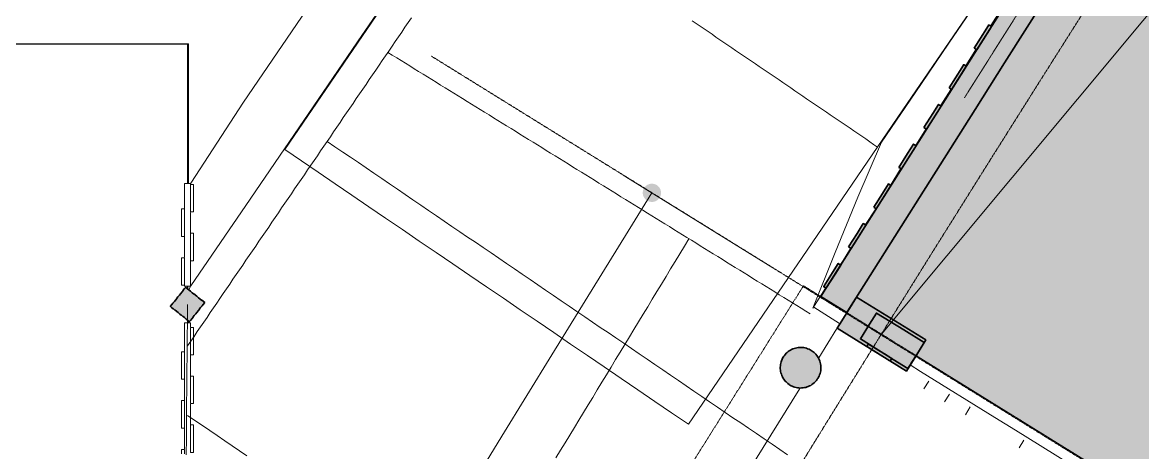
# Model space of a CAD drawing. Header units: millimetres. Extents: x -31757 to 121236, y -27283 to 63658.
# Drawn here: x 24432 to 29935, y 10895 to 13011 of the extents above; entities that cross this region are included whole.
import ezdxf

# ---------------------------------------------------------------- set-up
doc = ezdxf.new("R2010")
doc.units = ezdxf.units.MM
for name, pattern in [('DASHDOT', [3.556, 2.54, -0.508, 0, -0.508]), ('DASHED', [1.524, 1.27, -0.254]), ('PHANTOM', [6.35, 3.175, -0.635, 0.635, -0.635, 0.635, -0.635])]:
    doc.linetypes.add(name, pattern=pattern)
for name, color, linetype, lineweight in [('01_切断（構造・壁）', 7, 'Continuous', 35), ('03_切断（ガラス）', 5, 'Continuous', 13), ('06_部屋の色', 8, 'Continuous', 0), ('07_切断（建具）', 7, 'Continuous', 18), ('10_見えがかり', 7, 'Continuous', 13), ('13_見えがかり（窓台・隠れた窓）', 7, 'DASHED', 9), ('20_上部（屋根の外形・梁）', 8, 'PHANTOM', 9), ('30_敷地・外構', 8, 'Continuous', 9), ('40_通り芯', 1, 'DASHDOT', 9), ('50_寸法', 3, 'Continuous', 9)]:
    doc.layers.add(name, color=color, linetype=linetype, lineweight=lineweight)

msp = doc.modelspace()

# ---------------------------------------------------------------- hatches: boundary and pattern name
at = {"layer": '01_切断（構造・壁）'}
for points in [[(38613.7, 26665.3), (38678.3, 26616.1), (38733, 26574.5), (38733, 26574.5), (38733, 26574.5), (38711.9, 26546.7), (38642.8, 26455.9), (38111.1, 25735.7), (37966.3, 25539.6), (37942, 25506.7), (37591.3, 25031.7), (37591.3, 25031.7), (37591.3, 25031.7), (37561.2, 24990.9), (37560, 24989.3), (36859.2, 24040.1), (36626, 23714.4), (36345, 23321.7), (36244.2, 23181), (36184.3, 23097.3), (35846.6, 22625.6), (35846.6, 22625.6), (35846.6, 22625.6), (35815.2, 22581.8), (35798, 22557.8), (35111.2, 21598.4), (34614.1, 20882.1), (34461.4, 20662.1), (34136.3, 20193.6), (34136.3, 20193.6), (34136.3, 20193.6), (34071.8, 20100.7), (33399.1, 19131.4), (32924.9, 18426.3), (32894.8, 18381.6), (32784.1, 18216.9), (32637.1, 17998.3), (32476.3, 17759.3), (32381.7, 17618.7), (32013.6, 17071.3), (31723.3, 16639.6), (31270.9, 15945.3), (31226.7, 15877.4), (31140.9, 15745.7), (30849.5, 15298.5), (30844.1, 15290.2), (30728.2, 15112.2), (30254.2, 14384.8), (30084.1, 14123.7), (29801.3, 13675.4), (29652.8, 13439.9), (29532.6, 13249.3), (29532.5, 13249.3), (29490.2, 13182.2), (29256.5, 12811.8), (29256.5, 12811.8), (29256.5, 12811.8), (29111.6, 12582.1), (28495.5, 11605.5), (28481.9, 11583.8), (28481.9, 11583.8), (28481.9, 11583.8), (28427.5, 11617.6), (28354.4, 11662.9), (28368, 11684.5), (28816.2, 12394.9), (28984.4, 12661.5), (29129.7, 12891.8), (29284.1, 13136.6), (29405.7, 13329.3), (29498.3, 13476.2), (29525.9, 13520), (29957.8, 14204.5), (29957.8, 14204.5), (29957.8, 14204.5), (29957.8, 14204.5), (29957.8, 14204.5), (30602.3, 15193.9), (30723.9, 15380.4), (30825.5, 15536.5), (31015.3, 15827.7), (31073.9, 15917.7), (31145.4, 16027.5), (31492.1, 16559.6), (31598.2, 16722.4), (31728.7, 16916.5), (32257.1, 17702.2), (32308.6, 17778.7), (32351.9, 17843.1), (32488.4, 18046.1), (32659.7, 18300.7), (32800.6, 18510.3), (33061.9, 18898.8), (33275.2, 19216), (33788.6, 19955.7), (33948.5, 20186.1), (33960.8, 20203.9), (34013.1, 20279.2), (34338.2, 20747.7), (34359.3, 20778), (34491, 20967.9), (34645.2, 21190), (34988.6, 21684.8), (35206.5, 21989.2), (35675.9, 22644.9), (35694.8, 22671.3), (35724.7, 22713), (36062.4, 23184.7), (36223.2, 23409.3), (36737.9, 24128.3), (37439.2, 25078.2), (37453.9, 25098.1), (37470.7, 25120.8), (37676.4, 25399.5), (37821.3, 25595.8), (37990.5, 25825), (38522.8, 26545.9), (38592.4, 26637.4), (38613.7, 26665.3), (38613.7, 26665.3)], [(29107.4, 12884.7), (29169.4, 12982.9), (29179.4, 12998.8), (29181.2, 12997.7), (29192.1, 12990.8), (29182.1, 12974.9), (29120.1, 12876.6), (29118.3, 12877.8)], [(28984.1, 12689.1), (29046.1, 12787.4), (29056.1, 12803.3), (29057.9, 12802.2), (29068.8, 12795.3), (29058.8, 12779.4), (28996.8, 12681.1), (28995, 12682.3)], [(28860.7, 12493.6), (28904, 12562.3), (28932.8, 12607.8), (28937.8, 12604.6), (28945.4, 12599.8), (28916.7, 12554.3), (28873.4, 12485.6), (28868.4, 12488.8)], [(28737.4, 12298.1), (28780.2, 12366), (28809.4, 12412.3), (28814.5, 12409.1), (28822.1, 12404.3), (28792.9, 12358), (28750.1, 12290.1), (28744.9, 12293.4)], [(28614.1, 12102.6), (28656.4, 12169.8), (28686.1, 12216.8), (28691.3, 12213.5), (28698.8, 12208.8), (28669.1, 12161.8), (28626.7, 12094.6), (28621.5, 12097.9)], [(28490.7, 11907.1), (28532.6, 11973.5), (28562.8, 12021.3), (28568, 12018), (28575.4, 12013.3), (28545.3, 11965.5), (28503.4, 11899.1), (28498.1, 11902.5)], [(28411.4, 11781.3), (28439.4, 11825.8), (28444.8, 11822.4), (28452.1, 11817.8), (28424.1, 11773.3), (28382.7, 11707.8), (28380.1, 11703.6), (28374.7, 11707), (28367.4, 11711.6), (28370.1, 11715.8)], [(25166.9, 11607.6), (25165.3, 11608.9), (25159.1, 11613.8), (25160.3, 11615.4), (25165.3, 11621.7), (25166.6, 11623.2), (25171.5, 11629.5), (25172.8, 11631.1), (25177.8, 11637.3), (25179, 11638.9), (25184, 11645.1), (25185.2, 11646.7), (25190.2, 11653), (25191.5, 11654.5), (25196.4, 11660.8), (25197.7, 11662.4), (25202.7, 11668.6), (25203.9, 11670.2), (25208.9, 11676.5), (25210.1, 11678), (25215.1, 11684.3), (25216.4, 11685.8), (25221.3, 11692.1), (25222.6, 11693.7), (25227.6, 11699.9), (25228.8, 11701.5), (25233.8, 11707.8), (25235.4, 11706.5), (25241.6, 11701.5), (25243.2, 11700.3), (25249.4, 11695.3), (25251, 11694.1), (25257.3, 11689.1), (25258.8, 11687.8), (25265.1, 11682.9), (25266.7, 11681.6), (25272.9, 11676.6), (25274.5, 11675.4), (25280.7, 11670.4), (25282.3, 11669.2), (25288.6, 11664.2), (25290.1, 11662.9), (25296.4, 11658), (25298, 11656.7), (25304.2, 11651.7), (25305.8, 11650.5), (25312, 11645.5), (25313.6, 11644.3), (25319.9, 11639.3), (25321.4, 11638), (25327.7, 11633.1), (25326.5, 11631.5), (25321.5, 11625.2), (25320.2, 11623.7), (25315.2, 11617.4), (25314, 11615.8), (25309, 11609.6), (25307.8, 11608), (25302.8, 11601.8), (25301.6, 11600.2), (25296.6, 11593.9), (25295.3, 11592.4), (25290.3, 11586.1), (25289.1, 11584.5), (25284.1, 11578.3), (25282.9, 11576.7), (25277.9, 11570.4), (25276.7, 11568.9), (25271.7, 11562.6), (25270.4, 11561.1), (25265.4, 11554.8), (25264.2, 11553.2), (25259.2, 11547), (25258, 11545.4), (25253, 11539.1), (25251.4, 11540.4), (25245.2, 11545.4), (25243.6, 11546.6), (25237.3, 11551.6), (25235.8, 11552.8), (25229.5, 11557.8), (25228, 11559.1), (25221.7, 11564), (25220.1, 11565.3), (25213.9, 11570.3), (25212.3, 11571.5), (25206, 11576.5), (25204.5, 11577.7), (25198.2, 11582.7), (25196.6, 11584), (25190.4, 11588.9), (25188.8, 11590.2), (25182.6, 11595.2), (25181, 11596.4), (25174.7, 11601.4), (25173.2, 11602.6)], [(28434.5, 11507.3), (28456.8, 11543.3), (28529.4, 11660.3), (28869.3, 11449.3), (28828.4, 11383.3), (28774.4, 11296.4)], [(28710.3, 11353.6), (28682.1, 11371.1), (28548.5, 11453.9), (28549.2, 11455), (28593.7, 11526.8), (28627.6, 11581.4), (28627.6, 11581.4), (28627.6, 11581.4), (28761.1, 11498.6), (28861, 11436.6), (28861.3, 11436.4), (28825, 11378), (28797.8, 11334.2), (28794.1, 11328.2), (28782.2, 11309), (28782.2, 11309), (28782.2, 11309)], [(28340, 11260.2), (28336.9, 11255.7), (28333.1, 11250.3), (28329.4, 11246.3), (28325, 11241.4), (28320.7, 11237.6), (28315.5, 11233.1), (28310.6, 11229.8), (28304.7, 11225.9), (28299.2, 11223.2), (28292.6, 11220), (28286.7, 11218.1), (28279.7, 11215.7), (28273.5, 11214.6), (28266.1, 11213.2), (28259.9, 11213), (28252.4, 11212.6), (28246.2, 11213.2), (28238.8, 11213.9), (28232.9, 11215.3), (28225.7, 11216.9), (28220.2, 11219), (28213.5, 11221.5), (28208.5, 11224.2), (28202.4, 11227.4), (28197.9, 11230.6), (28192.6, 11234.3), (28188.5, 11238), (28183.6, 11242.4), (28179.8, 11246.7), (28175.3, 11251.9), (28172.1, 11256.8), (28168.1, 11262.7), (28165.5, 11268.2), (28162.2, 11274.8), (28160.3, 11280.7), (28158, 11287.7), (28156.8, 11293.9), (28155.5, 11301.3), (28155.2, 11307.5), (28154.8, 11315), (28155.4, 11321.2), (28156.1, 11328.6), (28157.5, 11334.6), (28159.1, 11341.7), (28161.2, 11347.2), (28163.7, 11353.9), (28166.4, 11358.9), (28169.6, 11365), (28172.8, 11369.5), (28176.6, 11374.9), (28180.2, 11378.9), (28184.6, 11383.8), (28188.9, 11387.6), (28194.1, 11392.1), (28199, 11395.4), (28205, 11399.3), (28210.4, 11402), (28217, 11405.2), (28222.9, 11407.1), (28229.9, 11409.5), (28236.1, 11410.6), (28243.5, 11412), (28249.8, 11412.2), (28257.3, 11412.6), (28263.4, 11412), (28270.8, 11411.3), (28276.8, 11409.9), (28283.9, 11408.3), (28289.4, 11406.2), (28296.1, 11403.7), (28301.1, 11401), (28307.2, 11397.8), (28311.7, 11394.6), (28317.1, 11390.9), (28321.1, 11387.2), (28326, 11382.8), (28329.8, 11378.5), (28334.3, 11373.3), (28337.6, 11368.4), (28341.5, 11362.5), (28344.2, 11357), (28347.4, 11350.4), (28349.3, 11344.5), (28351.7, 11337.5), (28352.8, 11331.3), (28354.2, 11323.9), (28354.5, 11317.7), (28354.8, 11310.2), (28354.2, 11304), (28353.5, 11296.6), (28352.1, 11290.6), (28350.5, 11283.5), (28348.4, 11278), (28345.9, 11271.3), (28343.2, 11266.3)], [(28580.7, 11416.3), (28580.2, 11416.7), (28584, 11422.8), (28588.1, 11429.4), (28588.6, 11429.1), (28648, 11392.3), (28653.2, 11389), (28658.7, 11385.6), (28664.2, 11382.2), (28669.6, 11378.8), (28674.8, 11375.6), (28679.8, 11372.5), (28684.3, 11369.7), (28688.4, 11367.2), (28692, 11365), (28695, 11363.1), (28697.3, 11361.7), (28699, 11360.6), (28700, 11360), (28700.4, 11359.8), (28702.8, 11358.3), (28699.4, 11352.8), (28694.9, 11345.5), (28692.5, 11347), (28692.1, 11347.2), (28691.1, 11347.9), (28689.4, 11348.9), (28687, 11350.4), (28684.1, 11352.2), (28680.5, 11354.4), (28676.4, 11357), (28671.9, 11359.8), (28666.9, 11362.9), (28661.7, 11366.1), (28656.3, 11369.4), (28650.8, 11372.9), (28645.3, 11376.3), (28640, 11379.5)]]:
    msp.add_hatch(color=7, dxfattribs=at).paths.add_polyline_path(points)
at = {"layer": '06_部屋の色', "true_color": 0xd8ccb8}
msp.add_hatch(color=8, dxfattribs=at).paths.add_polyline_path([(30824.6, 15270.2), (31123, 15727.5), (31422.6, 16183.9), (31723.3, 16639.6), (33224.3, 15646.1), (32926.1, 15194.4), (32629.2, 14741.9), (32333.5, 14288.6), (32038.9, 13834.6), (31745.6, 13379.7), (31453.5, 12924.1), (31162.6, 12467.7), (30873, 12010.5), (30584.5, 11552.6), (30297.3, 11093.9), (30011.2, 10634.4), (28481.9, 11583.6), (28770.4, 12047.1), (29060.2, 12509.9), (29351.2, 12971.9), (29643.4, 13433.1), (29936.9, 13893.6), (30231.6, 14353.2), (30527.5, 14812.1)])
at = {"layer": '50_寸法'}
for points in [[(27559.6, 12144.9), (27553.5, 12138.5), (27546.2, 12133.5), (27538.1, 12130), (27529.5, 12128.2), (27520.7, 12128), (27512, 12129.6), (27503.8, 12132.9), (27496.4, 12137.7), (27490, 12143.8), (27485, 12151.1), (27481.5, 12159.2), (27479.7, 12167.8), (27479.5, 12176.6), (27481.1, 12185.3), (27484.4, 12193.5), (27489.2, 12200.9), (27495.3, 12207.2), (27502.6, 12212.2), (27510.7, 12215.7), (27519.3, 12217.6), (27528.1, 12217.7), (27536.8, 12216.1), (27545, 12212.9), (27552.4, 12208.1), (27558.7, 12202), (27563.7, 12194.7), (27567.2, 12186.6), (27569.1, 12178), (27569.2, 12169.2), (27567.6, 12160.5), (27564.4, 12152.3)], [(28687.1, 11450.3), (28681, 11444), (28673.7, 11438.9), (28665.6, 11435.4), (28657, 11433.6), (28648.2, 11433.5), (28639.5, 11435), (28631.3, 11438.3), (28623.9, 11443.1), (28617.5, 11449.2), (28612.5, 11456.5), (28609, 11464.6), (28607.2, 11473.2), (28607, 11482), (28608.6, 11490.7), (28611.9, 11498.9), (28616.7, 11506.3), (28622.8, 11512.6), (28630.1, 11517.7), (28638.2, 11521.2), (28646.8, 11523), (28655.6, 11523.1), (28664.3, 11521.6), (28672.5, 11518.3), (28679.9, 11513.5), (28686.2, 11507.4), (28691.3, 11500.1), (28694.8, 11492), (28696.6, 11483.4), (28696.7, 11474.6), (28695.2, 11465.9), (28691.9, 11457.7)]]:
    msp.add_hatch(color=7, dxfattribs=at).paths.add_polyline_path(points)

# ---------------------------------------------------------------- linework, layer by layer
at = {"layer": '01_切断（構造・壁）'}
for points in [[(29490.2, 13182.2), (29256.5, 12811.8), (29256.5, 12811.8), (29256.5, 12811.8), (29111.6, 12582.1), (28495.5, 11605.5), (28481.9, 11583.8), (28481.9, 11583.8), (28481.9, 11583.8), (28427.5, 11617.6), (28354.4, 11662.9), (28368, 11684.5), (28816.2, 12394.9), (28984.4, 12661.5), (29129.7, 12891.8), (29284.1, 13136.6)], [(29107.4, 12884.7), (29169.4, 12982.9), (29179.4, 12998.8), (29181.2, 12997.7), (29192.1, 12990.8), (29182.1, 12974.9), (29120.1, 12876.6), (29118.3, 12877.8), (29107.4, 12884.7)], [(28984.1, 12689.1), (29046.1, 12787.4), (29056.1, 12803.3), (29057.9, 12802.2), (29068.8, 12795.3), (29058.8, 12779.4), (28996.8, 12681.1), (28995, 12682.3), (28984.1, 12689.1)], [(28860.7, 12493.6), (28904, 12562.3), (28932.8, 12607.8), (28937.8, 12604.6), (28945.4, 12599.8), (28916.7, 12554.3), (28873.4, 12485.6), (28868.4, 12488.8), (28860.7, 12493.6)], [(28737.4, 12298.1), (28780.2, 12366), (28809.4, 12412.3), (28814.5, 12409.1), (28822.1, 12404.3), (28792.9, 12358), (28750.1, 12290.1), (28744.9, 12293.4), (28737.4, 12298.1)], [(28614.1, 12102.6), (28656.4, 12169.8), (28686.1, 12216.8), (28691.3, 12213.5), (28698.8, 12208.8), (28669.1, 12161.8), (28626.7, 12094.6), (28621.5, 12097.9), (28614.1, 12102.6)], [(28490.7, 11907.1), (28532.6, 11973.5), (28562.8, 12021.3), (28568, 12018), (28575.4, 12013.3), (28545.3, 11965.5), (28503.4, 11899.1), (28498.1, 11902.5), (28490.7, 11907.1)], [(28411.4, 11781.3), (28439.4, 11825.8), (28444.8, 11822.4), (28452.1, 11817.8), (28424.1, 11773.3), (28382.7, 11707.8), (28380.1, 11703.6), (28374.7, 11707), (28367.4, 11711.6), (28370.1, 11715.8), (28411.4, 11781.3)], [(25166.9, 11607.6), (25165.3, 11608.9), (25159.1, 11613.8), (25160.3, 11615.4), (25165.3, 11621.7), (25166.6, 11623.2), (25171.5, 11629.5), (25172.8, 11631.1), (25177.8, 11637.3), (25179, 11638.9), (25184, 11645.1), (25185.2, 11646.7), (25190.2, 11653), (25191.5, 11654.5), (25196.4, 11660.8), (25197.7, 11662.4), (25202.7, 11668.6), (25203.9, 11670.2), (25208.9, 11676.5), (25210.1, 11678), (25215.1, 11684.3), (25216.4, 11685.8), (25221.3, 11692.1), (25222.6, 11693.7), (25227.6, 11699.9), (25228.8, 11701.5), (25233.8, 11707.8), (25235.4, 11706.5), (25241.6, 11701.5), (25243.2, 11700.3), (25249.4, 11695.3), (25251, 11694.1), (25257.3, 11689.1), (25258.8, 11687.8), (25265.1, 11682.9), (25266.7, 11681.6), (25272.9, 11676.6), (25274.5, 11675.4), (25280.7, 11670.4), (25282.3, 11669.2), (25288.6, 11664.2), (25290.1, 11662.9), (25296.4, 11658), (25298, 11656.7), (25304.2, 11651.7), (25305.8, 11650.5), (25312, 11645.5), (25313.6, 11644.3), (25319.9, 11639.3), (25321.4, 11638), (25327.7, 11633.1), (25326.5, 11631.5), (25321.5, 11625.2), (25320.2, 11623.7), (25315.2, 11617.4), (25314, 11615.8), (25309, 11609.6), (25307.8, 11608), (25302.8, 11601.8), (25301.6, 11600.2), (25296.6, 11593.9), (25295.3, 11592.4), (25290.3, 11586.1), (25289.1, 11584.5), (25284.1, 11578.3), (25282.9, 11576.7), (25277.9, 11570.4), (25276.7, 11568.9), (25271.7, 11562.6), (25270.4, 11561.1), (25265.4, 11554.8), (25264.2, 11553.2), (25259.2, 11547), (25258, 11545.4), (25253, 11539.1), (25251.4, 11540.4), (25245.2, 11545.4), (25243.6, 11546.6), (25237.3, 11551.6), (25235.8, 11552.8), (25229.5, 11557.8), (25228, 11559.1), (25221.7, 11564), (25220.1, 11565.3), (25213.9, 11570.3), (25212.3, 11571.5), (25206, 11576.5), (25204.5, 11577.7), (25198.2, 11582.7), (25196.6, 11584), (25190.4, 11588.9), (25188.8, 11590.2), (25182.6, 11595.2), (25181, 11596.4), (25174.7, 11601.4), (25173.2, 11602.6), (25166.9, 11607.6)], [(28434.5, 11507.3), (28456.8, 11543.3), (28529.4, 11660.3), (28869.3, 11449.3), (28828.4, 11383.3), (28774.4, 11296.4), (28434.5, 11507.3)], [(28710.3, 11353.6), (28682.1, 11371.1), (28548.5, 11453.9), (28549.2, 11455), (28593.7, 11526.8), (28627.6, 11581.4), (28627.6, 11581.4), (28627.6, 11581.4), (28761.1, 11498.6), (28861, 11436.6), (28861.3, 11436.4), (28825, 11378), (28797.8, 11334.2), (28794.1, 11328.2), (28782.2, 11309), (28782.2, 11309), (28782.2, 11309), (28710.3, 11353.6)], [(28340, 11260.2), (28336.9, 11255.7), (28333.1, 11250.3), (28329.4, 11246.3), (28325, 11241.4), (28320.7, 11237.6), (28315.5, 11233.1), (28310.6, 11229.8), (28304.7, 11225.9), (28299.2, 11223.2), (28292.6, 11220), (28286.7, 11218.1), (28279.7, 11215.7), (28273.5, 11214.6), (28266.1, 11213.2), (28259.9, 11213), (28252.4, 11212.6), (28246.2, 11213.2), (28238.8, 11213.9), (28232.9, 11215.3), (28225.7, 11216.9), (28220.2, 11219), (28213.5, 11221.5), (28208.5, 11224.2), (28202.4, 11227.4), (28197.9, 11230.6), (28192.6, 11234.3), (28188.5, 11238), (28183.6, 11242.4), (28179.8, 11246.7), (28175.3, 11251.9), (28172.1, 11256.8), (28168.1, 11262.7), (28165.5, 11268.2), (28162.2, 11274.8), (28160.3, 11280.7), (28158, 11287.7), (28156.8, 11293.9), (28155.5, 11301.3), (28155.2, 11307.5), (28154.8, 11315), (28155.4, 11321.2), (28156.1, 11328.6), (28157.5, 11334.6), (28159.1, 11341.7), (28161.2, 11347.2), (28163.7, 11353.9), (28166.4, 11358.9), (28169.6, 11365), (28172.8, 11369.5), (28176.6, 11374.9), (28180.2, 11378.9), (28184.6, 11383.8), (28188.9, 11387.6), (28194.1, 11392.1), (28199, 11395.4), (28205, 11399.3), (28210.4, 11402), (28217, 11405.2), (28222.9, 11407.1), (28229.9, 11409.5), (28236.1, 11410.6), (28243.5, 11412), (28249.8, 11412.2), (28257.3, 11412.6), (28263.4, 11412), (28270.8, 11411.3), (28276.8, 11409.9), (28283.9, 11408.3), (28289.4, 11406.2), (28296.1, 11403.7), (28301.1, 11401), (28307.2, 11397.8), (28311.7, 11394.6), (28317.1, 11390.9), (28321.1, 11387.2), (28326, 11382.8), (28329.8, 11378.5), (28334.3, 11373.3), (28337.6, 11368.4), (28341.5, 11362.5), (28344.2, 11357), (28347.4, 11350.4), (28349.3, 11344.5), (28351.7, 11337.5), (28352.8, 11331.3), (28354.2, 11323.9), (28354.5, 11317.7), (28354.8, 11310.2), (28354.2, 11304), (28353.5, 11296.6), (28352.1, 11290.6), (28350.5, 11283.5), (28348.4, 11278), (28345.9, 11271.3), (28343.2, 11266.3), (28340, 11260.2)], [(28580.7, 11416.3), (28580.2, 11416.7), (28584, 11422.8), (28588.1, 11429.4), (28588.6, 11429.1), (28648, 11392.3), (28653.2, 11389), (28658.7, 11385.6), (28664.2, 11382.2), (28669.6, 11378.8), (28674.8, 11375.6), (28679.8, 11372.5), (28684.3, 11369.7), (28688.4, 11367.2), (28692, 11365), (28695, 11363.1), (28697.3, 11361.7), (28699, 11360.6), (28700, 11360), (28700.4, 11359.8), (28702.8, 11358.3), (28699.4, 11352.8), (28694.9, 11345.5), (28692.5, 11347), (28692.1, 11347.2), (28691.1, 11347.9), (28689.4, 11348.9), (28687, 11350.4), (28684.1, 11352.2), (28680.5, 11354.4), (28676.4, 11357), (28671.9, 11359.8), (28666.9, 11362.9), (28661.7, 11366.1), (28656.3, 11369.4), (28650.8, 11372.9), (28645.3, 11376.3), (28640, 11379.5), (28580.7, 11416.3)]]:
    msp.add_lwpolyline(points, dxfattribs=at)
at = {"layer": '03_切断（ガラス）'}
for points in [[(28843.5, 11294.7), (29208.9, 11068.1)], [(29761.2, 10725.5), (29310.8, 11004.8)]]:
    msp.add_lwpolyline(points, dxfattribs=at)
at = {"layer": '07_切断（建具）'}
for points in [[(28792.5, 11326.4), (28843.5, 11294.7)], [(28860.2, 11208), (28883.9, 11246.1)], [(28962.2, 11144.7), (28985.9, 11182.9)], [(29064.2, 11081.5), (29087.9, 11119.7)], [(29259.9, 11036.5), (29208.9, 11068.1)], [(29259.8, 11036.4), (29310.8, 11004.8)], [(29327.7, 10918.2), (29351.3, 10956.3)]]:
    msp.add_lwpolyline(points, dxfattribs=at)
at = {"layer": '10_見えがかり'}
for points in [[(25259.7, 12220.3), (25518.8, 12619.4), (25803.5, 13037.1), (26657.7, 14290.3), (26942.4, 14708), (27227.1, 15125.7), (27796.5, 15961.1), (28081.3, 16378.8), (28650.7, 17214.2), (28935.4, 17632), (29504.8, 18467.4), (29789.6, 18885.1), (30359, 19720.5), (30643.7, 20138.2)], [(28376.7, 11703.4), (28314.8, 11606.1), (28425.2, 11879), (28535.6, 12151.9), (28651.7, 12421.8), (28817.5, 12665.1), (28983.3, 12908.4), (29812.4, 14124.8), (29978.2, 14368.1), (30475.7, 15097.9), (30641.5, 15341.2), (30807.4, 15584.4), (31470.6, 16557.6), (31483.7, 16576.8)], [(28092.5, 15869.8), (27807.8, 15452.1), (27523.1, 15034.4), (27238.4, 14616.7), (26953.7, 14199), (26669, 13781.3), (26384.3, 13363.6), (26099.5, 12945.9), (25814.8, 12528.1), (25530.1, 12110.4), (25260.4, 11714.7)], [(29238.1, 13073.2), (29189.1, 12995.1)], [(13271.4, 12902.8), (17244.1, 12903), (18244, 12903.1), (23243.5, 12903.3), (24243.4, 12903.4), (25243.3, 12903.5), (25243.4, 12220.8)], [(25247.5, 12220.8), (25247.4, 12906.2), (14034.1, 12906.9)], [(29115.1, 12877.4), (29066.1, 12799.4)], [(28992.2, 12681.7), (28943.2, 12603.6)], [(28869.2, 12485.9), (28820.2, 12407.9)], [(28746.3, 12290.2), (28697.3, 12212.1)], [(25228.4, 12134.6), (25228.4, 12176.7), (25228.4, 12218.8), (25233.4, 12218.8), (25235.9, 12218.8), (25238.4, 12218.8), (25248.4, 12218.8), (25250.9, 12218.8), (25255.9, 12218.8), (25258.4, 12218.8), (25258.4, 12215.7)], [(25260.9, 12213.7), (25262.1, 12213.7), (25263.4, 12213.7), (25264.6, 12213.7), (25265.9, 12213.7), (25268.4, 12213.7), (25269.6, 12213.7), (25270.9, 12213.7), (25272.1, 12213.7), (25273.4, 12213.7), (25273.4, 12191.2), (25273.4, 12180), (25273.4, 12168.7), (25273.4, 12157.5), (25273.4, 12112.5), (25273.4, 12101.2), (25273.4, 12078.7), (25272.1, 12078.7), (25270.9, 12078.7), (25269.6, 12078.7), (25268.4, 12078.7), (25265.9, 12078.7), (25264.6, 12078.7), (25263.4, 12078.7), (25259.6, 12078.7), (25258.4, 12078.7), (25258.4, 12090), (25258.4, 12101.2), (25258.4, 12112.5), (25258.4, 12123.7), (25258.4, 12146.2), (25258.4, 12157.5), (25258.4, 12168.7), (25258.4, 12180), (25258.4, 12191.2), (25258.4, 12202.5), (25258.4, 12213.7), (25260.9, 12213.7)], [(25228.4, 12095.7), (25228.4, 12134.6)], [(25213.4, 12026.2), (25213.4, 12037.5), (25213.4, 12048.7), (25213.4, 12060), (25213.4, 12071.2), (25213.4, 12082.5), (25213.4, 12093.7), (25214.6, 12093.7), (25215.9, 12093.7), (25217.1, 12093.7), (25218.4, 12093.7), (25219.6, 12093.7), (25220.9, 12093.7), (25223.4, 12093.7), (25224.6, 12093.7), (25227.1, 12093.7), (25228.4, 12093.7), (25228.4, 12082.5), (25228.4, 12071.2), (25228.4, 12060), (25228.4, 12048.7), (25228.4, 12026.2), (25228.4, 12015), (25228.4, 12003.7), (25228.4, 11992.5), (25228.4, 11981.2), (25228.4, 11970), (25228.4, 11958.7), (25227.1, 11958.7), (25224.6, 11958.7), (25223.4, 11958.7), (25222.1, 11958.7), (25220.9, 11958.7), (25219.6, 11958.7), (25218.4, 11958.7), (25217.1, 11958.7), (25215.9, 11958.7), (25214.6, 11958.7), (25213.4, 11958.7), (25213.4, 11981.2), (25213.4, 11992.5), (25213.4, 12003.7), (25213.4, 12015), (25213.4, 12026.2)], [(25258.4, 12076.7), (25258.4, 12050.4), (25258.4, 12008.3), (25258.4, 11975.7)], [(28623.3, 12094.4), (28620.3, 12089.7), (28574.3, 12016.4)], [(25228.4, 11855.7), (25228.4, 11924.1), (25228.4, 11956.7)], [(25258.4, 11906.2), (25258.4, 11917.5), (25258.4, 11928.7), (25258.4, 11940), (25258.4, 11951.2), (25258.4, 11973.7), (25259.6, 11973.7), (25260.9, 11973.7), (25262.1, 11973.7), (25263.4, 11973.7), (25264.6, 11973.7), (25265.9, 11973.7), (25268.4, 11973.7), (25269.6, 11973.7), (25272.1, 11973.7), (25273.4, 11973.7), (25273.4, 11962.5), (25273.4, 11951.2), (25273.4, 11940), (25273.4, 11928.7), (25273.4, 11906.2), (25273.4, 11895), (25273.4, 11883.7), (25273.4, 11872.5), (25273.4, 11861.2), (25273.4, 11850), (25273.4, 11838.7), (25272.1, 11838.7), (25269.6, 11838.7), (25268.4, 11838.7), (25267.1, 11838.7), (25265.9, 11838.7), (25263.4, 11838.7), (25262.1, 11838.7), (25260.9, 11838.7), (25259.6, 11838.7), (25258.4, 11838.7), (25258.4, 11850), (25258.4, 11861.2), (25258.4, 11872.5), (25258.4, 11883.7), (25258.4, 11895), (25258.4, 11906.2)], [(28500.4, 11898.7), (28463.8, 11840.3), (28451.3, 11820.7)], [(25215.9, 11853.7), (25217.1, 11853.7), (25218.4, 11853.7), (25219.6, 11853.7), (25222.1, 11853.7), (25223.4, 11853.7), (25224.6, 11853.7), (25227.1, 11853.7), (25228.4, 11853.7), (25228.4, 11842.5), (25228.4, 11831.2), (25228.4, 11820), (25228.4, 11797.5), (25228.4, 11786.2), (25228.4, 11775), (25228.4, 11741.2), (25228.4, 11730), (25228.4, 11718.7), (25225.9, 11718.7), (25224.6, 11718.7), (25223.4, 11718.7), (25222.1, 11718.7), (25219.6, 11718.7), (25218.4, 11718.7), (25217.1, 11718.7), (25215.9, 11718.7), (25214.6, 11718.7), (25213.4, 11718.7), (25213.4, 11730), (25213.4, 11752.5), (25213.4, 11763.7), (25213.4, 11775), (25213.4, 11786.2), (25213.4, 11797.5), (25213.4, 11808.7), (25213.4, 11820), (25213.4, 11842.5), (25213.4, 11853.7), (25215.9, 11853.7)], [(25258.4, 11836.7), (25258.4, 11713.7), (25255.9, 11713.7), (25253.4, 11713.7), (25250.9, 11713.7), (25245.9, 11713.7), (25240.9, 11713.7), (25238.4, 11713.7), (25235.9, 11713.7), (25233.4, 11713.7), (25230.9, 11713.7), (25228.4, 11713.7), (25228.4, 11716.7)], [(25243.4, 11711.7), (25243.4, 11702.7)], [(25245.4, 11701.1), (25245.4, 11711.7)], [(25258.3, 11711.7), (25249.1, 11698.1)], [(28319.5, 11609.6), (28446.6, 11530.7)], [(25228.4, 11393), (25228.4, 11448.3), (25228.4, 11533.3), (25238.4, 11533.3)], [(25238.4, 11533.3), (25240.9, 11533.3), (25243.4, 11533.3), (25245.9, 11533.3), (25248.4, 11533.3), (25250.9, 11533.3), (25258.4, 11533.3), (25258.4, 11513)], [(25243.4, 11544.2), (25243.4, 11535.3)], [(25247.5, 11535.3), (25247.5, 11540.9)], [(25260.9, 11511), (25262.1, 11511), (25263.4, 11511), (25264.6, 11511), (25265.9, 11511), (25268.4, 11511), (25269.6, 11511), (25270.9, 11511), (25272.1, 11511), (25273.4, 11511), (25273.4, 11488.5), (25273.4, 11477.2), (25273.4, 11466), (25273.4, 11432.2), (25273.4, 11421), (25273.4, 11409.7), (25273.4, 11398.5), (25273.4, 11376), (25272.2, 11376), (25270.9, 11376), (25269.7, 11376), (25268.4, 11376), (25265.9, 11376), (25264.7, 11376), (25263.4, 11376), (25262.2, 11376), (25260.9, 11376), (25259.7, 11376), (25258.4, 11376), (25258.4, 11387.2), (25258.4, 11398.5), (25258.4, 11409.7), (25258.4, 11421), (25258.4, 11432.2), (25258.4, 11466), (25258.4, 11477.2), (25258.4, 11488.5), (25258.4, 11499.7), (25258.4, 11511), (25260.9, 11511)], [(28344, 11361.5), (28433.4, 11505.6)], [(25215.9, 11390.9), (25217.2, 11390.9), (25219.7, 11390.9), (25222.2, 11390.9), (25224.7, 11390.9), (25225.9, 11390.9), (25227.2, 11390.9), (25228.4, 11390.9), (25228.4, 11379.7), (25228.4, 11357.2), (25228.4, 11345.9), (25228.4, 11323.5), (25228.4, 11300.9), (25228.4, 11289.7), (25228.4, 11278.4), (25228.4, 11267.2), (25228.4, 11255.9), (25227.2, 11255.9), (25225.9, 11255.9), (25224.7, 11255.9), (25223.4, 11255.9), (25222.2, 11255.9), (25220.9, 11255.9), (25219.7, 11255.9), (25218.4, 11255.9), (25217.2, 11255.9), (25215.9, 11255.9), (25214.7, 11255.9), (25213.4, 11255.9), (25213.4, 11267.2), (25213.4, 11278.4), (25213.4, 11289.7), (25213.4, 11300.9), (25213.4, 11334.7), (25213.4, 11345.9), (25213.4, 11357.2), (25213.4, 11368.4), (25213.4, 11390.9), (25215.9, 11390.9)], [(25258.4, 11374), (25258.4, 11363.3), (25258.4, 11278.4), (25258.4, 11273)], [(28823.4, 11371.6), (29839.6, 10740.9)], [(25228.4, 11153), (25228.4, 11193.4), (25228.4, 11254)], [(25260.9, 11271), (25262.2, 11271), (25263.4, 11271), (25264.7, 11271), (25265.9, 11271), (25268.4, 11271), (25269.7, 11271), (25270.9, 11271), (25272.2, 11271), (25273.4, 11271), (25273.4, 11259.7), (25273.4, 11248.5), (25273.4, 11237.2), (25273.4, 11226), (25273.4, 11214.7), (25273.4, 11203.5), (25273.4, 11181), (25273.4, 11169.7), (25273.4, 11158.5), (25273.4, 11147.2), (25273.4, 11136), (25272.2, 11136), (25270.9, 11136), (25269.7, 11136), (25268.4, 11136), (25265.9, 11136), (25264.7, 11136), (25263.4, 11136), (25262.2, 11136), (25260.9, 11136), (25259.7, 11136), (25258.4, 11136), (25258.4, 11147.2), (25258.4, 11158.5), (25258.4, 11169.7), (25258.4, 11181), (25258.4, 11192.2), (25258.4, 11203.5), (25258.4, 11214.7), (25258.4, 11226), (25258.4, 11237.2), (25258.4, 11248.5), (25258.4, 11259.7), (25258.4, 11271), (25260.9, 11271)], [(25245.7, 6369.4), (28250.5, 11210.9)], [(25213.4, 11083.4), (25213.4, 11094.7), (25213.4, 11105.9), (25213.4, 11117.2), (25213.4, 11139.7), (25213.4, 11150.9), (25214.7, 11150.9), (25215.9, 11150.9), (25217.2, 11150.9), (25218.4, 11150.9), (25219.7, 11150.9), (25220.9, 11150.9), (25222.2, 11150.9), (25223.4, 11150.9), (25224.7, 11150.9), (25225.9, 11150.9), (25227.2, 11150.9), (25228.4, 11150.9), (25228.4, 11139.7), (25228.4, 11128.5), (25228.4, 11105.9), (25228.4, 11094.7), (25228.4, 11083.4), (25228.4, 11038.5), (25228.4, 11027.2), (25228.4, 11015.9), (25227.2, 11015.9), (25225.9, 11015.9), (25224.7, 11015.9), (25223.4, 11015.9), (25220.9, 11015.9), (25219.7, 11015.9), (25218.4, 11015.9), (25217.2, 11015.9), (25215.9, 11015.9), (25214.7, 11015.9), (25213.4, 11015.9), (25213.4, 11027.2), (25213.4, 11049.7), (25213.4, 11060.9), (25213.4, 11072.2), (25213.4, 11083.4)], [(25258.4, 11134), (25258.4, 11108.4), (25258.4, 11033)], [(25228.4, 10913), (25228.4, 10938.5), (25228.4, 11014)], [(25258.4, 10963.5), (25258.4, 10974.7), (25258.4, 10986), (25258.4, 10997.2), (25258.4, 11008.5), (25258.4, 11019.7), (25258.4, 11031), (25259.7, 11031), (25260.9, 11031), (25262.2, 11031), (25263.4, 11031), (25264.7, 11031), (25265.9, 11031), (25267.2, 11031), (25268.4, 11031), (25269.7, 11031), (25272.2, 11031), (25273.4, 11031), (25273.4, 11019.7), (25273.4, 11008.5), (25273.4, 10997.2), (25273.4, 10986), (25273.4, 10974.7), (25273.4, 10952.2), (25273.4, 10941), (25273.4, 10929.7), (25273.4, 10918.5), (25273.4, 10907.2), (25273.4, 10896), (25272.2, 10896), (25270.9, 10896), (25269.7, 10896), (25268.4, 10896), (25267.2, 10896), (25265.9, 10896), (25264.7, 10896), (25263.4, 10896), (25262.2, 10896), (25260.9, 10896), (25259.7, 10896), (25258.4, 10896), (25258.4, 10907.2), (25258.4, 10918.5), (25258.4, 10929.7), (25258.4, 10941), (25258.4, 10952.2), (25258.4, 10963.5)], [(25213.4, 10888.4), (25213.4, 10899.7), (25213.4, 10910.9), (25214.7, 10910.9), (25215.9, 10910.9), (25217.2, 10910.9), (25218.4, 10910.9), (25220.9, 10910.9), (25223.4, 10910.9), (25224.7, 10910.9), (25225.9, 10910.9), (25227.2, 10910.9), (25228.4, 10910.9), (25228.4, 10899.7), (25228.4, 10888.4)]]:
    msp.add_lwpolyline(points, dxfattribs=at)
at = {"layer": '13_見えがかり（窓台・隠れた窓）'}
msp.add_lwpolyline([(29059.2, 12639.4), (29379.8, 13147.6)], dxfattribs=at)
at = {"layer": '20_上部（屋根の外形・梁）'}
msp.add_lwpolyline([(40432.8, 2047.6), (34030.2, 4749.4), (34030.2, 4749.4), (26699.9, 7843.6), (26699.4, 7843.9), (26031.1, 8156.4), (26029.4, 8157.3), (26026.4, 8159.3), (26025.8, 8159.7), (26026.2, 8160.3), (26672.5, 9168.4), (26672.6, 9168.6), (28268.7, 11715.1), (28269.1, 11715.6), (28269.7, 11715.3), (30036.5, 10618.7)], dxfattribs=at)
at = {"layer": '30_敷地・外構'}
for points in [[(25720.6, 12386.3), (26258, 13174.7), (26795.4, 13963.2), (27332.8, 14751.6), (27870.2, 15540), (28407.6, 16328.5), (28945, 17116.9), (29482.4, 17905.3), (30019.8, 18693.8), (30557.2, 19482.2), (31094.6, 20270.6)], [(29315.9, 13399.9), (28778.5, 12611.4), (28241.1, 11823), (27703.7, 11034.6), (27621.1, 11090.9), (27538.4, 11147.2), (27455.8, 11203.5), (27373.2, 11259.9), (27290.5, 11316.2), (27207.9, 11372.5), (27125.3, 11428.8), (27042.6, 11485.1), (26960, 11541.5), (26877.4, 11597.8), (26794.8, 11654.1), (26712.1, 11710.4), (26629.5, 11766.7), (26546.9, 11823.1), (26464.2, 11879.4), (26381.6, 11935.7), (26299, 11992), (26216.3, 12048.4), (26133.7, 12104.7), (26051.1, 12161), (25968.4, 12217.3), (25885.8, 12273.6), (25803.2, 12330), (25720.6, 12386.3)], [(26343.4, 13033.8), (26327.5, 13010.4), (26311.5, 12987), (26295.6, 12963.6), (26279.6, 12940.2), (26263.7, 12916.8), (26247.8, 12893.4), (26231.8, 12870), (26215.9, 12846.7), (26199.9, 12823.3), (26184, 12799.9), (26168, 12776.5), (26152.1, 12753.1), (26136.2, 12729.7), (26120.2, 12706.3), (26104.3, 12682.9), (26088.3, 12659.5), (26072.4, 12636.2), (26056.4, 12612.8), (26040.5, 12589.4), (26024.6, 12566), (26008.6, 12542.6), (25992.7, 12519.2), (25976.7, 12495.8), (25960.8, 12472.4), (25944.9, 12449), (25928.9, 12425.7), (25913, 12402.3), (25897, 12378.9), (25881.1, 12355.5), (25865.1, 12332.1), (25849.2, 12308.7), (25833.3, 12285.3), (25817.3, 12261.9), (25801.4, 12238.5), (25785.4, 12215.2), (25769.5, 12191.8), (25753.5, 12168.4), (25737.6, 12145), (25721.7, 12121.6), (25705.7, 12098.2), (25689.8, 12074.8), (25673.8, 12051.4), (25657.9, 12028), (25642, 12004.7), (25626, 11981.3), (25610.1, 11957.9), (25594.1, 11934.5), (25578.2, 11911.1), (25562.2, 11887.7), (25546.3, 11864.3), (25530.4, 11840.9), (25514.4, 11817.5), (25498.5, 11794.2), (25482.5, 11770.8), (25466.6, 11747.4), (25450.6, 11724), (25434.7, 11700.6), (25418.8, 11677.2), (25402.8, 11653.8), (25386.9, 11630.4), (25370.9, 11607), (25355, 11583.7), (25339.1, 11560.3), (25323.1, 11536.9), (25307.2, 11513.5), (25291.2, 11490.1), (25275.3, 11466.7), (25259.3, 11443.3), (25243.4, 11419.9)], [(27722.8, 13018.4), (27742.2, 13005.2), (27761.5, 12992), (27780.9, 12978.8), (27800.3, 12965.6), (27819.6, 12952.4), (27839, 12939.2), (27858.4, 12926), (27877.7, 12912.8), (27897.1, 12899.6), (27916.5, 12886.4), (27935.8, 12873.2), (27955.2, 12860), (27974.6, 12846.8), (27993.9, 12833.6), (28013.3, 12820.4), (28032.7, 12807.2), (28052, 12794), (28071.4, 12780.8), (28090.8, 12767.6), (28110.1, 12754.4), (28129.5, 12741.2), (28148.9, 12728), (28168.2, 12714.8), (28187.6, 12701.6), (28207, 12688.4), (28226.3, 12675.2), (28245.7, 12662), (28265.1, 12648.8), (28284.4, 12635.6), (28303.8, 12622.4), (28323.2, 12609.2), (28342.5, 12596), (28361.9, 12582.8), (28381.3, 12569.6), (28400.6, 12556.4), (28420, 12543.2), (28439.4, 12530), (28458.7, 12516.8), (28478.1, 12503.6), (28497.5, 12490.4), (28516.8, 12477.2), (28536.2, 12464), (28555.6, 12450.8), (28574.9, 12437.6), (28594.3, 12424.4), (28613.7, 12411.2), (28633, 12398)], [(28301.3, 11578), (28279.7, 11591.4), (28258.1, 11604.8), (28236.5, 11618.2), (28214.9, 11631.6), (28193.3, 11645), (28171.7, 11658.3), (28150.1, 11671.7), (28128.5, 11685.1), (28106.9, 11698.5), (28085.3, 11711.9), (28063.7, 11725.3), (28042.1, 11738.7), (28020.5, 11752.1), (27998.9, 11765.5), (27977.3, 11778.9), (27955.7, 11792.3), (27934.1, 11805.7), (27912.5, 11819.1), (27890.9, 11832.5), (27869.3, 11845.9), (27847.7, 11859.2), (27826.1, 11872.6), (27804.5, 11886), (27782.9, 11899.4), (27761.3, 11912.8), (27739.7, 11926.2), (27718.1, 11939.6), (27696.5, 11953), (27674.9, 11966.4), (27653.3, 11979.8), (27631.7, 11993.2), (27610.1, 12006.6), (27588.5, 12020), (27566.9, 12033.4), (27545.3, 12046.7), (27523.7, 12060.1), (27502, 12073.5), (27480.4, 12086.9), (27458.8, 12100.3), (27437.2, 12113.7), (27415.6, 12127.1), (27394, 12140.5), (27372.4, 12153.9), (27350.8, 12167.3), (27329.2, 12180.7), (27307.6, 12194.1), (27286, 12207.5), (27264.4, 12220.9), (27242.8, 12234.3), (27221.2, 12247.6), (27199.6, 12261), (27178, 12274.4), (27156.4, 12287.8), (27134.8, 12301.2), (27113.2, 12314.6), (27091.6, 12328), (27070, 12341.4), (27048.4, 12354.8), (27026.8, 12368.2), (27005.2, 12381.6), (26983.6, 12395), (26962, 12408.4), (26940.4, 12421.8), (26918.8, 12435.2), (26897.2, 12448.5), (26875.6, 12461.9), (26854, 12475.3), (26832.4, 12488.7), (26810.8, 12502.1), (26789.2, 12515.5), (26767.6, 12528.9), (26746, 12542.3), (26724.4, 12555.7), (26702.8, 12569.1), (26681.2, 12582.5), (26659.6, 12595.9), (26638, 12609.3), (26616.4, 12622.7), (26594.8, 12636.1), (26573.2, 12649.4), (26551.5, 12662.8), (26529.9, 12676.2), (26508.3, 12689.6), (26486.7, 12703), (26465.1, 12716.4), (26443.5, 12729.8), (26421.9, 12743.2), (26400.3, 12756.6), (26378.7, 12770), (26357.1, 12783.4), (26335.5, 12796.8), (26313.9, 12810.2), (26292.3, 12823.6), (26270.7, 12837), (26249.1, 12850.3), (26227.5, 12863.7)], [(25929, 12425.8), (25967.4, 12399.7), (26005.7, 12373.5), (26044, 12347.4), (26082.4, 12321.3), (26120.7, 12295.1), (26159.1, 12269), (26197.4, 12242.9), (26235.7, 12216.7), (26274.1, 12190.6), (26312.4, 12164.5), (26350.8, 12138.3), (26389.1, 12112.2), (26427.4, 12086.1), (26465.8, 12059.9), (26504.1, 12033.8), (26542.4, 12007.7), (26580.8, 11981.5), (26619.1, 11955.4), (26657.5, 11929.3), (26695.8, 11903.1), (26734.1, 11877), (26772.5, 11850.9), (26810.8, 11824.8), (26849.2, 11798.6), (26887.5, 11772.5), (26925.8, 11746.4), (26964.2, 11720.2), (27002.5, 11694.1), (27040.9, 11668), (27079.2, 11641.8), (27117.5, 11615.7), (27155.9, 11589.6), (27194.2, 11563.4), (27232.6, 11537.3), (27270.9, 11511.2), (27309.2, 11485), (27347.6, 11458.9), (27385.9, 11432.8), (27424.3, 11406.6), (27462.6, 11380.5), (27500.9, 11354.4), (27539.3, 11328.2), (27577.6, 11302.1), (27616, 11276), (27654.3, 11249.8), (27692.6, 11223.7), (27731, 11197.6), (27769.3, 11171.4), (27807.7, 11145.3), (27846, 11119.2), (27884.3, 11093), (27922.7, 11066.9), (27961, 11040.8), (27999.4, 11014.6), (28037.7, 10988.5), (28076, 10962.4), (28114.4, 10936.2), (28152.7, 10910.1), (28191.1, 10884)], [(27706.4, 11946.8), (27683.9, 11909.7), (27661.4, 11872.5), (27638.8, 11835.4), (27616.3, 11798.2), (27593.8, 11761), (27571.3, 11723.9), (27548.8, 11686.7), (27526.2, 11649.6), (27503.7, 11612.4), (27481.2, 11575.3), (27458.7, 11538.1), (27436.2, 11500.9), (27413.6, 11463.8), (27391.1, 11426.6), (27368.6, 11389.5), (27346.1, 11352.3), (27323.6, 11315.2), (27301, 11278), (27278.5, 11240.8), (27256, 11203.7), (27233.5, 11166.5), (27211, 11129.4), (27188.4, 11092.2), (27165.9, 11055), (27143.4, 11017.9), (27120.9, 10980.7), (27098.3, 10943.6), (27075.8, 10906.4), (27053.3, 10869.3)], [(25243.4, 11623.5), (25242.7, 11541.3), (25242, 11459.1), (25241.3, 11377), (25240.6, 11294.8), (25239.8, 11212.6), (25239.1, 11130.5), (25238.4, 11048.3), (25237.7, 10966.2), (25237, 10884)], [(25243.4, 11077.8), (25279.9, 11052.9), (25316.4, 11028.1), (25352.8, 11003.2), (25389.3, 10978.4), (25425.8, 10953.5), (25462.3, 10928.6), (25498.7, 10903.8), (25535.2, 10878.9)]]:
    msp.add_lwpolyline(points, dxfattribs=at)
at = {"layer": '40_通り芯'}
for points in [[(27863.3, 10197.2), (28126.5, 10627.2), (28390.8, 11056.6), (28656.2, 11485.3), (28922.6, 11913.3), (29190.1, 12340.7), (29458.7, 12767.5), (29728.2, 13193.6), (29998.9, 13619)], [(42924, 2615.6), (26440.4, 12845.6)]]:
    msp.add_lwpolyline(points, dxfattribs=at)
at = {"layer": '50_寸法'}
for points in [[(28651.9, 11478.3), (65014.1, 55135)], [(28119.1, 11803.8), (27396.9, 12252)], [(25337.5, 8567.5), (25576.9, 8970.3), (25817.1, 9372.6), (26058.3, 9774.3), (26300.4, 10175.4), (26543.4, 10576), (26787.3, 10976.1), (27032.1, 11375.6), (27277.8, 11774.5), (27524.4, 12172.9)]]:
    msp.add_lwpolyline(points, dxfattribs=at)

doc.saveas('drawing.dxf')
